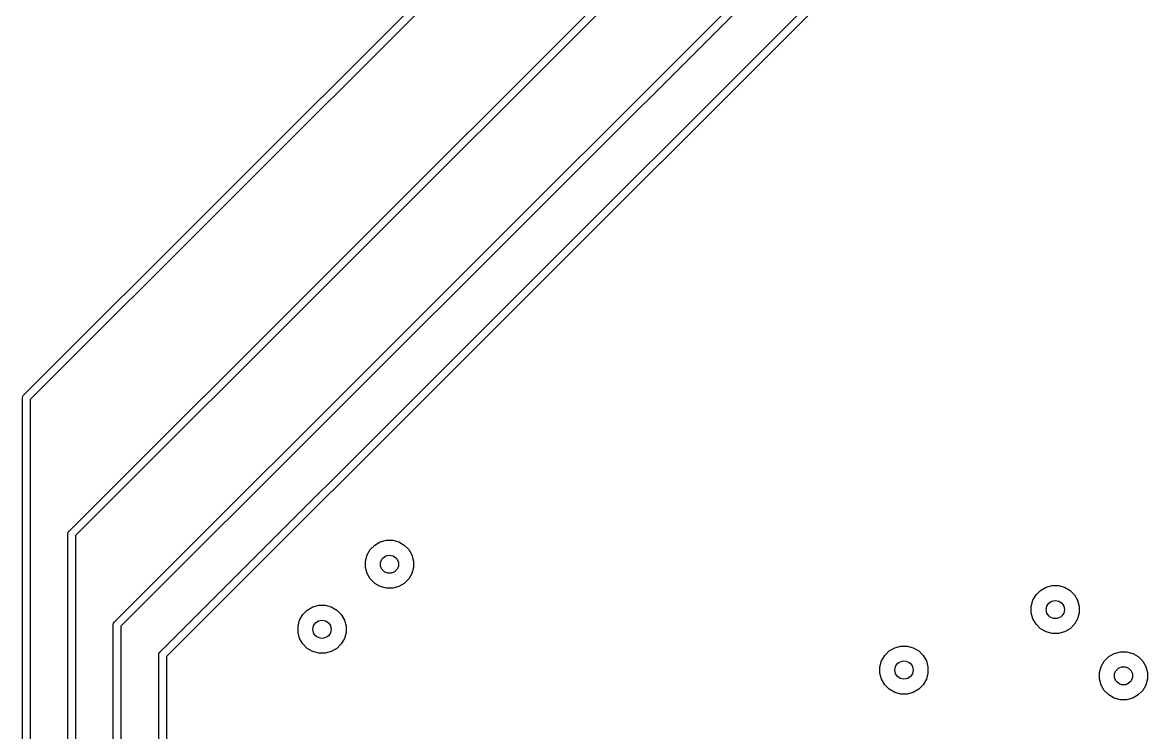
# Model space of a CAD drawing. Extents: x 0.98 to 8.13, y -3.46 to -0.83.
# Drawn here: x 3.088 to 3.82, y -2.787 to -2.324 of the extents above; entities that cross this region are included whole.
import ezdxf

# ---------------------------------------------------------------- set-up
doc = ezdxf.new("R2010")
doc.units = 0
doc.header["$MEASUREMENT"] = 0
doc.layers.add('BLACK', color=7, linetype='CONTINUOUS')

msp = doc.modelspace()

# ---------------------------------------------------------------- linework, layer by layer
at = {"layer": 'BLACK', "linetype": 'CONTINUOUS'}
for p, q in [((3.08878, -2.56713), (3.48175, -2.17416)), ((3.48602, -2.17696), (3.09305, -2.56993)), ((3.11831, -2.65571), (3.54081, -2.23322)), ((3.54507, -2.23602), (3.12258, -2.65852)), ((3.14784, -2.71477), (3.59002, -2.27259)), ((3.59429, -2.27539), (3.15211, -2.71757)), ((3.17737, -2.73445), (3.63923, -2.27259)), ((3.6435, -2.27539), (3.18163, -2.73726)), ((3.08805, -2.5689), (3.08824, -2.56794)), ((3.08824, -2.56794), (3.08878, -2.56713)), ((3.08805, -3.32677), (3.08805, -2.5689)), ((3.09305, -2.56993), (3.09305, -3.32574)), ((3.11777, -2.65652), (3.11831, -2.65571)), ((3.11758, -2.65748), (3.11777, -2.65652)), ((3.11758, -3.2874), (3.11758, -2.65748)), ((3.12258, -2.65852), (3.12258, -3.28637)), ((3.31718, -2.66467), (3.32075, -2.66262)), ((3.32075, -2.66262), (3.32472, -2.66155)), ((3.32472, -2.66155), (3.32883, -2.66155)), ((3.32883, -2.66155), (3.3328, -2.66262)), ((3.3328, -2.66262), (3.33636, -2.66467)), ((3.31222, -2.67114), (3.31428, -2.66758)), ((3.31428, -2.66758), (3.31718, -2.66467)), ((3.33636, -2.66467), (3.33927, -2.66758)), ((3.33927, -2.66758), (3.34132, -2.67114)), ((3.31116, -2.67511), (3.31222, -2.67114)), ((3.31116, -2.67922), (3.31116, -2.67511)), ((3.34132, -2.67114), (3.34238, -2.67511)), ((3.34238, -2.67511), (3.34238, -2.67922)), ((3.31222, -2.68319), (3.31116, -2.67922)), ((3.31428, -2.68675), (3.31222, -2.68319)), ((3.34132, -2.68319), (3.33927, -2.68675)), ((3.34238, -2.67922), (3.34132, -2.68319)), ((3.31718, -2.68966), (3.31428, -2.68675)), ((3.32075, -2.69171), (3.31718, -2.68966)), ((3.32472, -2.69278), (3.32075, -2.69171)), ((3.32883, -2.69278), (3.32472, -2.69278)), ((3.3328, -2.69171), (3.32883, -2.69278)), ((3.33636, -2.68966), (3.3328, -2.69171)), ((3.33927, -2.68675), (3.33636, -2.68966)), ((3.75026, -2.6942), (3.75382, -2.69214)), ((3.75382, -2.69214), (3.75779, -2.69108)), ((3.75779, -2.69108), (3.7619, -2.69108)), ((3.7619, -2.69108), (3.76587, -2.69214)), ((3.76587, -2.69214), (3.76943, -2.6942)), ((3.74529, -2.70067), (3.74735, -2.69711)), ((3.74735, -2.69711), (3.75026, -2.6942)), ((3.76943, -2.6942), (3.77234, -2.69711)), ((3.77234, -2.69711), (3.77439, -2.70067)), ((3.27038, -2.70992), (3.27329, -2.70701)), ((3.27329, -2.70701), (3.27685, -2.70496)), ((3.27685, -2.70496), (3.28082, -2.70389)), ((3.28082, -2.70389), (3.28493, -2.70389)), ((3.28493, -2.70389), (3.2889, -2.70496)), ((3.2889, -2.70496), (3.29247, -2.70701)), ((3.29247, -2.70701), (3.29537, -2.70992)), ((3.74423, -2.70464), (3.74529, -2.70067)), ((3.74423, -2.70875), (3.74423, -2.70464)), ((3.77439, -2.70067), (3.77546, -2.70464)), ((3.77546, -2.70464), (3.77546, -2.70875)), ((3.1473, -2.71558), (3.14784, -2.71477)), ((3.26727, -2.71745), (3.26833, -2.71348)), ((3.26833, -2.71348), (3.27038, -2.70992)), ((3.29537, -2.70992), (3.29743, -2.71348)), ((3.29743, -2.71348), (3.29849, -2.71745)), ((3.74529, -2.71272), (3.74423, -2.70875)), ((3.74735, -2.71628), (3.74529, -2.71272)), ((3.77439, -2.71272), (3.77234, -2.71628)), ((3.77546, -2.70875), (3.77439, -2.71272)), ((3.14711, -2.71654), (3.1473, -2.71558)), ((3.14711, -3.25787), (3.14711, -2.71654)), ((3.15211, -2.71757), (3.15211, -3.25684)), ((3.26727, -2.72156), (3.26727, -2.71745)), ((3.26833, -2.72553), (3.26727, -2.72156)), ((3.29849, -2.72156), (3.29743, -2.72553)), ((3.29849, -2.71745), (3.29849, -2.72156)), ((3.75026, -2.71919), (3.74735, -2.71628)), ((3.75382, -2.72124), (3.75026, -2.71919)), ((3.75779, -2.72231), (3.75382, -2.72124)), ((3.76587, -2.72124), (3.7619, -2.72231)), ((3.76943, -2.71919), (3.76587, -2.72124)), ((3.77234, -2.71628), (3.76943, -2.71919)), ((3.27038, -2.72909), (3.26833, -2.72553)), ((3.27329, -2.732), (3.27038, -2.72909)), ((3.29537, -2.72909), (3.29247, -2.732)), ((3.29743, -2.72553), (3.29537, -2.72909)), ((3.7619, -2.72231), (3.75779, -2.72231)), ((3.17663, -2.73622), (3.17682, -2.73526)), ((3.17663, -3.23819), (3.17663, -2.73622)), ((3.17682, -2.73526), (3.17737, -2.73445)), ((3.27685, -2.73405), (3.27329, -2.732)), ((3.28082, -2.73512), (3.27685, -2.73405)), ((3.28493, -2.73512), (3.28082, -2.73512)), ((3.2889, -2.73405), (3.28493, -2.73512)), ((3.29247, -2.732), (3.2889, -2.73405)), ((3.64687, -2.74004), (3.64892, -2.73648)), ((3.64892, -2.73648), (3.65183, -2.73357)), ((3.65183, -2.73357), (3.65539, -2.73151)), ((3.65539, -2.73151), (3.65936, -2.73045)), ((3.65936, -2.73045), (3.66347, -2.73045)), ((3.66347, -2.73045), (3.66744, -2.73151)), ((3.66744, -2.73151), (3.671, -2.73357)), ((3.671, -2.73357), (3.67391, -2.73648)), ((3.67391, -2.73648), (3.67597, -2.74004)), ((3.79461, -2.7373), (3.79818, -2.73525)), ((3.79818, -2.73525), (3.80215, -2.73418)), ((3.80215, -2.73418), (3.80626, -2.73418)), ((3.80626, -2.73418), (3.81023, -2.73525)), ((3.81023, -2.73525), (3.81379, -2.7373)), ((3.18163, -2.73726), (3.18163, -3.23715)), ((3.6458, -2.74401), (3.64687, -2.74004)), ((3.6458, -2.74812), (3.6458, -2.74401)), ((3.67597, -2.74004), (3.67703, -2.74401)), ((3.67703, -2.74401), (3.67703, -2.74812)), ((3.78859, -2.74774), (3.78965, -2.74377)), ((3.78965, -2.74377), (3.79171, -2.74021)), ((3.79171, -2.74021), (3.79461, -2.7373)), ((3.81379, -2.7373), (3.8167, -2.74021)), ((3.8167, -2.74021), (3.81875, -2.74377)), ((3.81875, -2.74377), (3.81982, -2.74774)), ((3.64687, -2.75209), (3.6458, -2.74812)), ((3.67703, -2.74812), (3.67597, -2.75209)), ((3.78859, -2.75185), (3.78859, -2.74774)), ((3.81982, -2.74774), (3.81982, -2.75185)), ((3.64892, -2.75565), (3.64687, -2.75209)), ((3.65183, -2.75856), (3.64892, -2.75565)), ((3.65539, -2.76061), (3.65183, -2.75856)), ((3.671, -2.75856), (3.66744, -2.76061)), ((3.67391, -2.75565), (3.671, -2.75856)), ((3.67597, -2.75209), (3.67391, -2.75565)), ((3.78965, -2.75582), (3.78859, -2.75185)), ((3.79171, -2.75938), (3.78965, -2.75582)), ((3.81875, -2.75582), (3.8167, -2.75938)), ((3.81982, -2.75185), (3.81875, -2.75582)), ((3.65936, -2.76168), (3.65539, -2.76061)), ((3.66347, -2.76168), (3.65936, -2.76168)), ((3.66744, -2.76061), (3.66347, -2.76168)), ((3.79461, -2.76229), (3.79171, -2.75938)), ((3.79818, -2.76435), (3.79461, -2.76229)), ((3.80215, -2.76541), (3.79818, -2.76435)), ((3.80626, -2.76541), (3.80215, -2.76541)), ((3.81023, -2.76435), (3.80626, -2.76541)), ((3.81379, -2.76229), (3.81023, -2.76435)), ((3.8167, -2.75938), (3.81379, -2.76229))]:
    msp.add_line(p, q, dxfattribs=at)
at = {"layer": 'BLACK'}
for centre in [(3.32677, -2.67717), (3.75984, -2.70669), (3.28288, -2.71951), (3.66142, -2.74606), (3.8042, -2.7498)]:
    msp.add_circle(centre, 0.00591, dxfattribs=at)

doc.saveas('drawing.dxf')
